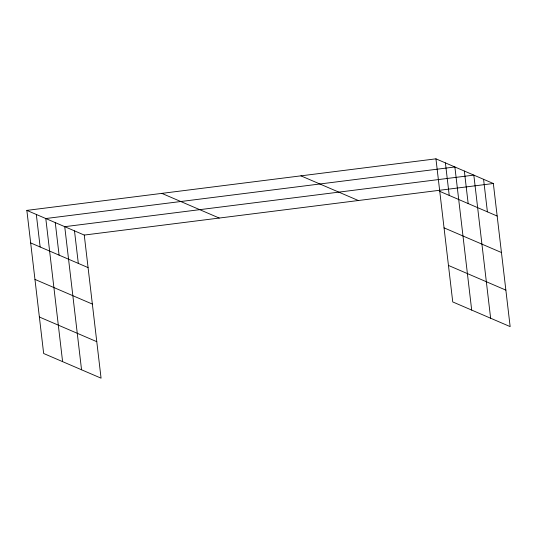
<?xml version="1.0" encoding="UTF-8"?>
<svg xmlns="http://www.w3.org/2000/svg" width="537" height="537" viewBox="0 0 537 537"><rect width="100%" height="100%" fill="white"/><g stroke="black" fill="none" stroke-linecap="round" stroke-linejoin="round"><path stroke-width="0.81" d="M26.85 210.39L84.255 235.065L101.063 378.169L43.658 353.494L26.85 210.39L435.937 158.831L493.342 183.506L510.15 326.61L452.745 301.935L435.937 158.831M84.255 235.065L493.342 183.506M439.756 191.36L497.161 216.035M444.045 227.849L501.444 252.524M300.935 175.847L358.34 200.523M448.462 265.446L505.861 290.121M161.845 193.38L219.25 218.056M30.669 242.919L88.075 267.594M34.959 279.408L92.364 304.083M39.376 317.005L96.781 341.68M483.582 179.311L487.401 211.84M490.63 318.219L473.822 175.116L64.735 226.681L81.55 369.778M464.351 171.048L468.17 203.57M471.687 310.077L454.879 166.973L45.793 218.532L62.601 361.636M445.408 162.906L449.227 195.428M74.495 230.876L78.315 263.399M55.264 222.607L59.083 255.135M36.321 214.464L40.141 246.993"/></g></svg>
